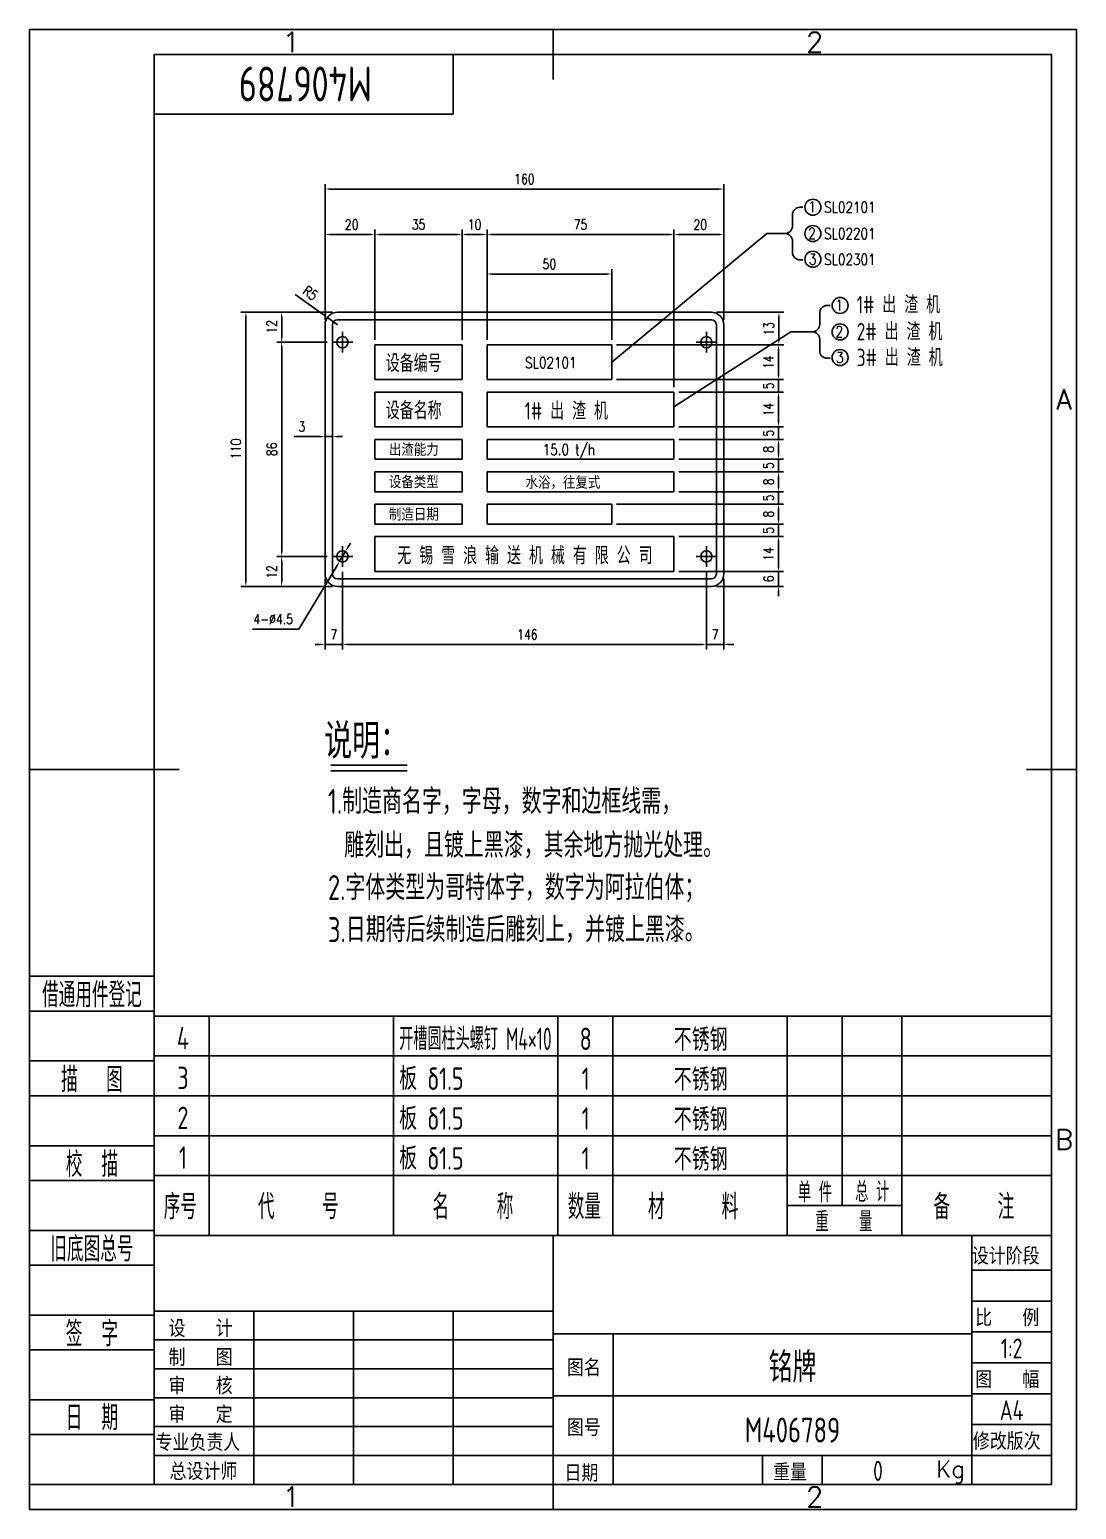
# Model space of a CAD drawing. Header units: millimetres. Extents: x -50 to 370, y -10 to 584.
import ezdxf
from ezdxf.enums import TextEntityAlignment as Align

# ---------------------------------------------------------------- set-up
doc = ezdxf.new("R2010")
doc.units = ezdxf.units.MM
doc.header["$LTSCALE"] = 20
doc.linetypes.add('CENTER', pattern=[2, 1.25, -0.25, 0.25, -0.25])
doc.layers.get('0').update_dxf_attribs({"color": 2})
for name, color, linetype in [('1轮廓实线层', 2, 'Continuous'), ('2细线层', 3, 'Continuous'), ('3中心线层', 4, 'CENTER'), ('6文字层', 3, 'Continuous'), ('7标注层', 4, 'Continuous'), ('图框层', 7, 'Continuous')]:
    doc.layers.add(name, color=color, linetype=linetype)
doc.styles.add('H', font='txt.shx', dxfattribs={"width": 0.8, "bigfont": 'hzfs.shx'})
doc.styles.add('PC_TEXTSTYLE', font='isocp.shx', dxfattribs={"width": 0.8, "bigfont": 'hzfs.shx'})
doc.styles.add('TH_GBDIM', font='romans.shx', dxfattribs={"width": 0.8, "bigfont": 'gbcbig.shx'})
doc.dimstyles.new('TH_GBDIM', dxfattribs={"dimscale": 2, "dimtxt": 2, "dimasz": 1, "dimexe": 1, "dimexo": 1, "dimgap": 1, "dimtad": 1, "dimdec": 1, "dimzin": 12, "dimdsep": 46, "dimtxsty": 'TH_GBDIM', "dimcen": 1, "dimclrd": 130, "dimclre": 130, "dimclrt": 3, "dimadec": 0, "dimazin": 0, "dimtfac": 0.714286, "dimtdec": 1, "dimtmove": 0, "dimatfit": 3, "dimfxl": 0, "dimtzin": 0, "dimlwd": -1, "dimlwe": -1, "dimarcsym": 0})

# ---------------------------------------------------------------- blocks, each defined once
blk = doc.blocks.new('*D11')
at = {"layer": '7标注层', "color": 130, "ltscale": 4}
for p, q in [((66.54, 420.63), (56.14, 420.63)), ((68.54, 420.89), (68.54, 418.63)), ((71.54, 420.63), (68.54, 420.63)), ((71.54, 420.89), (71.54, 418.63)), ((73.54, 420.63), (75.54, 420.63))]:
    blk.add_line(p, q, dxfattribs=at)
for points in [[(66.54, 420.96), (66.54, 420.3), (68.54, 420.63)], [(73.54, 420.96), (73.54, 420.3), (71.54, 420.63)]]:
    blk.add_solid(points, dxfattribs=at)
at = {"layer": 'Defpoints', "color": 0, "ltscale": 4}
for p in [(68.54, 422.89), (71.54, 422.89), (68.54, 420.63)]:
    blk.add_point(p, dxfattribs=at)
at = {"layer": '7标注层', "color": 3, "ltscale": 4, "insert": (59.21, 424.63), "char_height": 4, "attachment_point": 5, "style": 'TH_GBDIM'}
blk.add_mtext('3', dxfattribs=at)
blk = doc.blocks.new('*D12')
at = {"layer": '7标注层', "color": 130, "ltscale": 4}
for p, q in [((71.54, 470.51), (49.14, 470.51)), ((51.14, 468.51), (51.14, 460.51)), ((69.4, 458.51), (49.14, 458.51))]:
    blk.add_line(p, q, dxfattribs=at)
for points in [[(50.81, 468.51), (51.47, 468.51), (51.14, 470.51)], [(50.81, 460.51), (51.47, 460.51), (51.14, 458.51)]]:
    blk.add_solid(points, dxfattribs=at)
at = {"layer": 'Defpoints', "color": 0, "ltscale": 4}
for p in [(73.54, 470.51), (51.14, 458.51), (71.4, 458.51)]:
    blk.add_point(p, dxfattribs=at)
at = {"layer": '7标注层', "color": 3, "ltscale": 4, "insert": (47.14, 464.71), "char_height": 4, "attachment_point": 5, "rotation": 90, "style": 'TH_GBDIM'}
blk.add_mtext('12', dxfattribs=at)
blk = doc.blocks.new('*D13')
at = {"layer": '7标注层', "color": 130, "ltscale": 4}
for p, q in [((69.4, 372.51), (49.14, 372.51)), ((51.14, 362.51), (51.14, 370.51)), ((71.54, 360.51), (49.14, 360.51))]:
    blk.add_line(p, q, dxfattribs=at)
for points in [[(50.81, 370.51), (51.47, 370.51), (51.14, 372.51)], [(50.81, 362.51), (51.47, 362.51), (51.14, 360.51)]]:
    blk.add_solid(points, dxfattribs=at)
at = {"layer": 'Defpoints', "color": 0, "ltscale": 4}
for p in [(51.14, 372.51), (71.4, 372.51), (73.54, 360.51)]:
    blk.add_point(p, dxfattribs=at)
at = {"layer": '7标注层', "color": 3, "ltscale": 4, "insert": (47.14, 366.31), "char_height": 4, "attachment_point": 5, "rotation": 90, "style": 'TH_GBDIM'}
blk.add_mtext('12', dxfattribs=at)
blk = doc.blocks.new('*D14')
at = {"layer": '7标注层', "color": 130, "ltscale": 4}
for p, q in [((69.4, 458.51), (49.14, 458.51)), ((51.14, 374.51), (51.14, 456.51)), ((69.4, 372.51), (49.14, 372.51))]:
    blk.add_line(p, q, dxfattribs=at)
for points in [[(50.81, 456.51), (51.47, 456.51), (51.14, 458.51)], [(50.81, 374.51), (51.47, 374.51), (51.14, 372.51)]]:
    blk.add_solid(points, dxfattribs=at)
at = {"layer": 'Defpoints', "color": 0, "ltscale": 4}
for p in [(51.14, 458.51), (71.4, 458.51), (71.4, 372.51)]:
    blk.add_point(p, dxfattribs=at)
at = {"layer": '7标注层', "color": 3, "ltscale": 4, "insert": (47.14, 415.51), "char_height": 4, "attachment_point": 5, "rotation": 90, "style": 'TH_GBDIM'}
blk.add_mtext('86', dxfattribs=at)
blk = doc.blocks.new('*D15')
at = {"layer": '7标注层', "color": 130, "ltscale": 4}
for p, q in [((71.54, 470.51), (34.78, 470.51)), ((36.78, 468.51), (36.78, 362.51)), ((71.54, 360.51), (34.78, 360.51))]:
    blk.add_line(p, q, dxfattribs=at)
for points in [[(36.45, 468.51), (37.11, 468.51), (36.78, 470.51)], [(36.45, 362.51), (37.11, 362.51), (36.78, 360.51)]]:
    blk.add_solid(points, dxfattribs=at)
at = {"layer": 'Defpoints', "color": 0, "ltscale": 4}
for p in [(73.54, 470.51), (36.78, 360.51), (73.54, 360.51)]:
    blk.add_point(p, dxfattribs=at)
at = {"layer": '7标注层', "color": 3, "ltscale": 4, "insert": (32.78, 415.71), "char_height": 4, "attachment_point": 5, "rotation": 90, "style": 'TH_GBDIM'}
blk.add_mtext('110', dxfattribs=at)
blk = doc.blocks.new('*D16')
at = {"layer": '7标注层', "color": 130, "ltscale": 4}
for p, q in [((68.54, 467.51), (68.54, 503.76)), ((70.54, 501.76), (86.54, 501.76)), ((88.54, 459.51), (88.54, 503.76))]:
    blk.add_line(p, q, dxfattribs=at)
for points in [[(70.54, 502.09), (70.54, 501.43), (68.54, 501.76)], [(86.54, 502.09), (86.54, 501.43), (88.54, 501.76)]]:
    blk.add_solid(points, dxfattribs=at)
at = {"layer": 'Defpoints', "color": 0, "ltscale": 4}
for p in [(88.54, 501.76), (68.54, 465.51), (88.54, 457.51)]:
    blk.add_point(p, dxfattribs=at)
at = {"layer": '7标注层', "color": 3, "ltscale": 4, "insert": (79.22, 505.76), "char_height": 4, "attachment_point": 5, "style": 'TH_GBDIM'}
blk.add_mtext('20', dxfattribs=at)
blk = doc.blocks.new('*D17')
at = {"layer": '7标注层', "color": 130, "ltscale": 4}
for p, q in [((88.54, 459.51), (88.54, 503.76)), ((121.54, 501.76), (90.54, 501.76)), ((123.54, 459.51), (123.54, 503.76))]:
    blk.add_line(p, q, dxfattribs=at)
for points in [[(90.54, 502.09), (90.54, 501.43), (88.54, 501.76)], [(121.54, 502.09), (121.54, 501.43), (123.54, 501.76)]]:
    blk.add_solid(points, dxfattribs=at)
at = {"layer": 'Defpoints', "color": 0, "ltscale": 4}
for p in [(88.54, 501.76), (88.54, 457.51), (123.54, 457.51)]:
    blk.add_point(p, dxfattribs=at)
at = {"layer": '7标注层', "color": 3, "ltscale": 4, "insert": (106.04, 505.76), "char_height": 4, "attachment_point": 5, "style": 'TH_GBDIM'}
blk.add_mtext('35', dxfattribs=at)
blk = doc.blocks.new('*D18')
at = {"layer": '7标注层', "color": 130, "ltscale": 4}
for p, q in [((123.54, 459.51), (123.54, 503.76)), ((125.54, 501.76), (131.54, 501.76)), ((133.54, 459.51), (133.54, 503.76))]:
    blk.add_line(p, q, dxfattribs=at)
for points in [[(125.54, 502.09), (125.54, 501.43), (123.54, 501.76)], [(131.54, 502.09), (131.54, 501.43), (133.54, 501.76)]]:
    blk.add_solid(points, dxfattribs=at)
at = {"layer": 'Defpoints', "color": 0, "ltscale": 4}
for p in [(133.54, 501.76), (123.54, 457.51), (133.54, 457.51)]:
    blk.add_point(p, dxfattribs=at)
at = {"layer": '7标注层', "color": 3, "ltscale": 4, "insert": (128.54, 505.76), "char_height": 4, "attachment_point": 5, "style": 'TH_GBDIM'}
blk.add_mtext('10', dxfattribs=at)
blk = doc.blocks.new('*D19')
at = {"layer": '7标注层', "color": 130, "ltscale": 4}
for p, q in [((133.54, 459.51), (133.54, 487.89)), ((183.54, 459.51), (183.54, 487.89)), ((135.54, 485.89), (181.54, 485.89))]:
    blk.add_line(p, q, dxfattribs=at)
for points in [[(135.54, 486.22), (135.54, 485.55), (133.54, 485.89)], [(181.54, 486.22), (181.54, 485.55), (183.54, 485.89)]]:
    blk.add_solid(points, dxfattribs=at)
at = {"layer": 'Defpoints', "color": 0, "ltscale": 4}
for p in [(183.54, 485.89), (133.54, 457.51), (183.54, 457.51)]:
    blk.add_point(p, dxfattribs=at)
at = {"layer": '7标注层', "color": 3, "ltscale": 4, "insert": (158.54, 489.89), "char_height": 4, "attachment_point": 5, "style": 'TH_GBDIM'}
blk.add_mtext('50', dxfattribs=at)
blk = doc.blocks.new('*D20')
at = {"layer": '7标注层', "color": 130, "ltscale": 4}
for p, q in [((133.54, 459.51), (133.54, 503.73)), ((135.54, 501.73), (206.54, 501.73)), ((208.54, 440.51), (208.54, 503.73))]:
    blk.add_line(p, q, dxfattribs=at)
for points in [[(135.54, 502.07), (135.54, 501.4), (133.54, 501.73)], [(206.54, 502.07), (206.54, 501.4), (208.54, 501.73)]]:
    blk.add_solid(points, dxfattribs=at)
at = {"layer": 'Defpoints', "color": 0, "ltscale": 4}
for p in [(208.54, 501.73), (133.54, 457.51), (208.54, 438.51)]:
    blk.add_point(p, dxfattribs=at)
at = {"layer": '7标注层', "color": 3, "ltscale": 4, "insert": (171.04, 505.73), "char_height": 4, "attachment_point": 5, "style": 'TH_GBDIM'}
blk.add_mtext('75', dxfattribs=at)
blk = doc.blocks.new('*D21')
at = {"layer": '7标注层', "color": 130, "ltscale": 4}
for p, q in [((208.54, 440.51), (208.54, 503.73)), ((210.54, 501.73), (226.54, 501.73)), ((228.54, 467.51), (228.54, 503.73))]:
    blk.add_line(p, q, dxfattribs=at)
for points in [[(210.54, 502.07), (210.54, 501.4), (208.54, 501.73)], [(226.54, 502.07), (226.54, 501.4), (228.54, 501.73)]]:
    blk.add_solid(points, dxfattribs=at)
at = {"layer": 'Defpoints', "color": 0, "ltscale": 4}
for p in [(228.54, 501.73), (228.54, 465.51), (208.54, 438.51)]:
    blk.add_point(p, dxfattribs=at)
at = {"layer": '7标注层', "color": 3, "ltscale": 4, "insert": (219.08, 505.73), "char_height": 4, "attachment_point": 5, "style": 'TH_GBDIM'}
blk.add_mtext('20', dxfattribs=at)
blk = doc.blocks.new('*D22')
at = {"layer": '7标注层', "color": 130, "ltscale": 4}
for p, q in [((68.54, 467.51), (68.54, 522)), ((70.54, 520), (226.54, 520)), ((228.54, 467.51), (228.54, 522))]:
    blk.add_line(p, q, dxfattribs=at)
for points in [[(70.54, 520.34), (70.54, 519.67), (68.54, 520)], [(226.54, 520.34), (226.54, 519.67), (228.54, 520)]]:
    blk.add_solid(points, dxfattribs=at)
at = {"layer": 'Defpoints', "color": 0, "ltscale": 4}
for p in [(228.54, 520), (68.54, 465.51), (228.54, 465.51)]:
    blk.add_point(p, dxfattribs=at)
at = {"layer": '7标注层', "color": 3, "ltscale": 4, "insert": (148.54, 524), "char_height": 4, "attachment_point": 5, "style": 'TH_GBDIM'}
blk.add_mtext('160', dxfattribs=at)
blk = doc.blocks.new('*D23')
at = {"layer": '7标注层', "color": 130, "ltscale": 4}
for p, q in [((225.54, 470.51), (252.64, 470.51)), ((250.64, 459.51), (250.64, 468.51)), ((185.54, 457.51), (252.64, 457.51))]:
    blk.add_line(p, q, dxfattribs=at)
for points in [[(250.3, 468.51), (250.97, 468.51), (250.64, 470.51)], [(250.3, 459.51), (250.97, 459.51), (250.64, 457.51)]]:
    blk.add_solid(points, dxfattribs=at)
at = {"layer": 'Defpoints', "color": 0, "ltscale": 4}
for p in [(223.54, 470.51), (250.64, 470.51), (183.54, 457.51)]:
    blk.add_point(p, dxfattribs=at)
at = {"layer": '7标注层', "color": 3, "ltscale": 4, "insert": (246.64, 463.89), "char_height": 4, "attachment_point": 5, "rotation": 90, "style": 'TH_GBDIM'}
blk.add_mtext('13', dxfattribs=at)
blk = doc.blocks.new('*D24')
at = {"layer": '7标注层', "color": 130, "ltscale": 4}
for p, q in [((185.54, 457.51), (252.51, 457.51)), ((250.51, 455.51), (250.51, 445.51)), ((185.54, 443.51), (252.51, 443.51))]:
    blk.add_line(p, q, dxfattribs=at)
for points in [[(250.17, 455.51), (250.84, 455.51), (250.51, 457.51)], [(250.17, 445.51), (250.84, 445.51), (250.51, 443.51)]]:
    blk.add_solid(points, dxfattribs=at)
at = {"layer": 'Defpoints', "color": 0, "ltscale": 4}
for p in [(183.54, 457.51), (183.54, 443.51), (250.51, 443.51)]:
    blk.add_point(p, dxfattribs=at)
at = {"layer": '7标注层', "color": 3, "ltscale": 4, "insert": (246.51, 450.51), "char_height": 4, "attachment_point": 5, "rotation": 90, "style": 'TH_GBDIM'}
blk.add_mtext('14', dxfattribs=at)
blk = doc.blocks.new('*D25')
at = {"layer": '7标注层', "color": 130, "ltscale": 4}
for p, q in [((250.51, 445.51), (250.51, 447.51)), ((185.54, 443.51), (252.51, 443.51)), ((250.51, 443.51), (250.51, 438.51)), ((210.54, 438.51), (252.51, 438.51)), ((250.51, 436.51), (250.51, 434.51))]:
    blk.add_line(p, q, dxfattribs=at)
for points in [[(250.17, 445.51), (250.84, 445.51), (250.51, 443.51)], [(250.17, 436.51), (250.84, 436.51), (250.51, 438.51)]]:
    blk.add_solid(points, dxfattribs=at)
at = {"layer": 'Defpoints', "color": 0, "ltscale": 4}
for p in [(183.54, 443.51), (208.54, 438.51), (250.51, 438.51)]:
    blk.add_point(p, dxfattribs=at)
at = {"layer": '7标注层', "color": 3, "ltscale": 4, "insert": (246.51, 441.01), "char_height": 4, "attachment_point": 5, "rotation": 90, "style": 'TH_GBDIM'}
blk.add_mtext('5', dxfattribs=at)
blk = doc.blocks.new('*D26')
at = {"layer": '7标注层', "color": 130, "ltscale": 4}
for p, q in [((210.54, 438.51), (252.51, 438.51)), ((250.51, 436.51), (250.51, 426.51)), ((210.54, 424.51), (252.51, 424.51))]:
    blk.add_line(p, q, dxfattribs=at)
for points in [[(250.17, 436.51), (250.84, 436.51), (250.51, 438.51)], [(250.17, 426.51), (250.84, 426.51), (250.51, 424.51)]]:
    blk.add_solid(points, dxfattribs=at)
at = {"layer": 'Defpoints', "color": 0, "ltscale": 4}
for p in [(208.54, 438.51), (208.54, 424.51), (250.51, 424.51)]:
    blk.add_point(p, dxfattribs=at)
at = {"layer": '7标注层', "color": 3, "ltscale": 4, "insert": (246.51, 431.51), "char_height": 4, "attachment_point": 5, "rotation": 90, "style": 'TH_GBDIM'}
blk.add_mtext('14', dxfattribs=at)
blk = doc.blocks.new('*D27')
at = {"layer": '7标注层', "color": 130, "ltscale": 4}
for p, q in [((250.51, 426.51), (250.51, 428.51)), ((210.54, 424.51), (252.51, 424.51)), ((250.51, 424.51), (250.51, 419.51)), ((210.54, 419.51), (252.51, 419.51)), ((250.51, 417.51), (250.51, 415.51))]:
    blk.add_line(p, q, dxfattribs=at)
for points in [[(250.17, 426.51), (250.84, 426.51), (250.51, 424.51)], [(250.17, 417.51), (250.84, 417.51), (250.51, 419.51)]]:
    blk.add_solid(points, dxfattribs=at)
at = {"layer": 'Defpoints', "color": 0, "ltscale": 4}
for p in [(208.54, 424.51), (208.54, 419.51), (250.51, 419.51)]:
    blk.add_point(p, dxfattribs=at)
at = {"layer": '7标注层', "color": 3, "ltscale": 4, "insert": (246.51, 422.01), "char_height": 4, "attachment_point": 5, "rotation": 90, "style": 'TH_GBDIM'}
blk.add_mtext('5', dxfattribs=at)
blk = doc.blocks.new('*D28')
at = {"layer": '7标注层', "color": 130, "ltscale": 4}
for p, q in [((210.54, 419.51), (252.51, 419.51)), ((250.51, 417.51), (250.51, 413.51)), ((210.54, 411.51), (252.51, 411.51))]:
    blk.add_line(p, q, dxfattribs=at)
for points in [[(250.17, 417.51), (250.84, 417.51), (250.51, 419.51)], [(250.17, 413.51), (250.84, 413.51), (250.51, 411.51)]]:
    blk.add_solid(points, dxfattribs=at)
at = {"layer": 'Defpoints', "color": 0, "ltscale": 4}
for p in [(208.54, 419.51), (208.54, 411.51), (250.51, 411.51)]:
    blk.add_point(p, dxfattribs=at)
at = {"layer": '7标注层', "color": 3, "ltscale": 4, "insert": (246.51, 415.51), "char_height": 4, "attachment_point": 5, "rotation": 90, "style": 'TH_GBDIM'}
blk.add_mtext('8', dxfattribs=at)
blk = doc.blocks.new('*D29')
at = {"layer": '7标注层', "color": 130, "ltscale": 4}
for p, q in [((210.54, 411.51), (252.51, 411.51)), ((250.51, 413.51), (250.51, 415.51)), ((250.51, 411.51), (250.51, 406.51)), ((210.54, 406.51), (252.51, 406.51)), ((250.51, 404.51), (250.51, 402.51))]:
    blk.add_line(p, q, dxfattribs=at)
for points in [[(250.17, 413.51), (250.84, 413.51), (250.51, 411.51)], [(250.17, 404.51), (250.84, 404.51), (250.51, 406.51)]]:
    blk.add_solid(points, dxfattribs=at)
at = {"layer": 'Defpoints', "color": 0, "ltscale": 4}
for p in [(208.54, 411.51), (208.54, 406.51), (250.51, 406.51)]:
    blk.add_point(p, dxfattribs=at)
at = {"layer": '7标注层', "color": 3, "ltscale": 4, "insert": (246.51, 409.01), "char_height": 4, "attachment_point": 5, "rotation": 90, "style": 'TH_GBDIM'}
blk.add_mtext('5', dxfattribs=at)
blk = doc.blocks.new('*D30')
at = {"layer": '7标注层', "color": 130, "ltscale": 4}
for p, q in [((210.54, 406.51), (252.51, 406.51)), ((250.51, 404.51), (250.51, 400.51)), ((210.54, 398.51), (252.51, 398.51))]:
    blk.add_line(p, q, dxfattribs=at)
for points in [[(250.17, 404.51), (250.84, 404.51), (250.51, 406.51)], [(250.17, 400.51), (250.84, 400.51), (250.51, 398.51)]]:
    blk.add_solid(points, dxfattribs=at)
at = {"layer": 'Defpoints', "color": 0, "ltscale": 4}
for p in [(208.54, 406.51), (208.54, 398.51), (250.51, 398.51)]:
    blk.add_point(p, dxfattribs=at)
at = {"layer": '7标注层', "color": 3, "ltscale": 4, "insert": (246.51, 402.51), "char_height": 4, "attachment_point": 5, "rotation": 90, "style": 'TH_GBDIM'}
blk.add_mtext('8', dxfattribs=at)
blk = doc.blocks.new('*D31')
at = {"layer": '7标注层', "color": 130, "ltscale": 4}
for p, q in [((210.54, 398.51), (252.51, 398.51)), ((250.51, 400.51), (250.51, 402.51)), ((250.51, 393.51), (250.51, 398.51)), ((185.54, 393.51), (252.51, 393.51)), ((250.51, 391.51), (250.51, 389.51))]:
    blk.add_line(p, q, dxfattribs=at)
for points in [[(250.17, 400.51), (250.84, 400.51), (250.51, 398.51)], [(250.17, 391.51), (250.84, 391.51), (250.51, 393.51)]]:
    blk.add_solid(points, dxfattribs=at)
at = {"layer": 'Defpoints', "color": 0, "ltscale": 4}
for p in [(208.54, 398.51), (250.51, 398.51), (183.54, 393.51)]:
    blk.add_point(p, dxfattribs=at)
at = {"layer": '7标注层', "color": 3, "ltscale": 4, "insert": (246.51, 396.01), "char_height": 4, "attachment_point": 5, "rotation": 90, "style": 'TH_GBDIM'}
blk.add_mtext('5', dxfattribs=at)
blk = doc.blocks.new('*D32')
at = {"layer": '7标注层', "color": 130, "ltscale": 4}
for p, q in [((185.54, 393.51), (252.51, 393.51)), ((250.51, 391.51), (250.51, 387.51)), ((185.54, 385.51), (252.51, 385.51))]:
    blk.add_line(p, q, dxfattribs=at)
for points in [[(250.17, 391.51), (250.84, 391.51), (250.51, 393.51)], [(250.17, 387.51), (250.84, 387.51), (250.51, 385.51)]]:
    blk.add_solid(points, dxfattribs=at)
at = {"layer": 'Defpoints', "color": 0, "ltscale": 4}
for p in [(183.54, 393.51), (183.54, 385.51), (250.51, 385.51)]:
    blk.add_point(p, dxfattribs=at)
at = {"layer": '7标注层', "color": 3, "ltscale": 4, "insert": (246.51, 389.51), "char_height": 4, "attachment_point": 5, "rotation": 90, "style": 'TH_GBDIM'}
blk.add_mtext('8', dxfattribs=at)
blk = doc.blocks.new('*D33')
at = {"layer": '7标注层', "color": 130, "ltscale": 4}
for p, q in [((250.49, 387.51), (250.49, 389.51)), ((185.54, 385.51), (252.49, 385.51)), ((210.54, 380.51), (252.49, 380.51)), ((250.49, 385.51), (250.49, 380.51)), ((250.49, 378.51), (250.49, 376.51))]:
    blk.add_line(p, q, dxfattribs=at)
for points in [[(250.16, 387.51), (250.83, 387.51), (250.49, 385.51)], [(250.16, 378.51), (250.83, 378.51), (250.49, 380.51)]]:
    blk.add_solid(points, dxfattribs=at)
at = {"layer": 'Defpoints', "color": 0, "ltscale": 4}
for p in [(183.54, 385.51), (208.54, 380.51), (250.49, 380.51)]:
    blk.add_point(p, dxfattribs=at)
at = {"layer": '7标注层', "color": 3, "ltscale": 4, "insert": (246.49, 383.01), "char_height": 4, "attachment_point": 5, "rotation": 90, "style": 'TH_GBDIM'}
blk.add_mtext('5', dxfattribs=at)
blk = doc.blocks.new('*D34')
at = {"layer": '7标注层', "color": 130, "ltscale": 4}
for p, q in [((210.54, 380.51), (252.49, 380.51)), ((250.49, 378.51), (250.49, 368.51)), ((210.54, 366.51), (252.49, 366.51))]:
    blk.add_line(p, q, dxfattribs=at)
for points in [[(250.16, 378.51), (250.83, 378.51), (250.49, 380.51)], [(250.16, 368.51), (250.83, 368.51), (250.49, 366.51)]]:
    blk.add_solid(points, dxfattribs=at)
at = {"layer": 'Defpoints', "color": 0, "ltscale": 4}
for p in [(208.54, 380.51), (208.54, 366.51), (250.49, 366.51)]:
    blk.add_point(p, dxfattribs=at)
at = {"layer": '7标注层', "color": 3, "ltscale": 4, "insert": (246.49, 373.51), "char_height": 4, "attachment_point": 5, "rotation": 90, "style": 'TH_GBDIM'}
blk.add_mtext('14', dxfattribs=at)
blk = doc.blocks.new('*D35')
at = {"layer": '7标注层', "color": 130, "ltscale": 4}
for p, q in [((250.49, 368.51), (250.49, 370.51)), ((210.54, 366.51), (252.49, 366.51)), ((250.49, 366.51), (250.49, 360.51)), ((225.54, 360.51), (252.49, 360.51)), ((250.49, 358.51), (250.49, 356.51))]:
    blk.add_line(p, q, dxfattribs=at)
for points in [[(250.16, 368.51), (250.83, 368.51), (250.49, 366.51)], [(250.16, 358.51), (250.83, 358.51), (250.49, 360.51)]]:
    blk.add_solid(points, dxfattribs=at)
at = {"layer": 'Defpoints', "color": 0, "ltscale": 4}
for p in [(208.54, 366.51), (223.54, 360.51), (250.49, 360.51)]:
    blk.add_point(p, dxfattribs=at)
at = {"layer": '7标注层', "color": 3, "ltscale": 4, "insert": (246.49, 363.51), "char_height": 4, "attachment_point": 5, "rotation": 90, "style": 'TH_GBDIM'}
blk.add_mtext('6', dxfattribs=at)
blk = doc.blocks.new('*D36')
at = {"layer": '7标注层', "color": 130, "ltscale": 4}
for p, q in [((68.54, 363.51), (68.54, 335.2)), ((75.54, 366.37), (75.54, 335.2)), ((66.54, 337.2), (64.54, 337.2)), ((68.54, 337.2), (75.54, 337.2)), ((77.54, 337.2), (79.54, 337.2))]:
    blk.add_line(p, q, dxfattribs=at)
for points in [[(66.54, 337.54), (66.54, 336.87), (68.54, 337.2)], [(77.54, 337.54), (77.54, 336.87), (75.54, 337.2)]]:
    blk.add_solid(points, dxfattribs=at)
at = {"layer": 'Defpoints', "color": 0, "ltscale": 4}
for p in [(75.54, 368.37), (68.54, 365.51), (75.54, 337.2)]:
    blk.add_point(p, dxfattribs=at)
at = {"layer": '7标注层', "color": 3, "ltscale": 4, "insert": (72.04, 341.2), "char_height": 4, "attachment_point": 5, "style": 'TH_GBDIM'}
blk.add_mtext('7', dxfattribs=at)
blk = doc.blocks.new('*D37')
at = {"layer": '7标注层', "color": 130, "ltscale": 4}
for p, q in [((221.54, 366.37), (221.54, 335.2)), ((228.54, 363.51), (228.54, 335.2)), ((219.54, 337.2), (217.54, 337.2)), ((228.54, 337.2), (221.54, 337.2)), ((230.54, 337.2), (232.54, 337.2))]:
    blk.add_line(p, q, dxfattribs=at)
for points in [[(219.54, 337.54), (219.54, 336.87), (221.54, 337.2)], [(230.54, 337.54), (230.54, 336.87), (228.54, 337.2)]]:
    blk.add_solid(points, dxfattribs=at)
at = {"layer": 'Defpoints', "color": 0, "ltscale": 4}
for p in [(221.54, 368.37), (228.54, 365.51), (221.54, 337.2)]:
    blk.add_point(p, dxfattribs=at)
at = {"layer": '7标注层', "color": 3, "ltscale": 4, "insert": (225.04, 341.2), "char_height": 4, "attachment_point": 5, "style": 'TH_GBDIM'}
blk.add_mtext('7', dxfattribs=at)
blk = doc.blocks.new('*D38')
at = {"layer": '7标注层', "color": 130, "ltscale": 4}
for p, q in [((75.54, 366.37), (75.54, 335.2)), ((221.54, 366.37), (221.54, 335.2)), ((77.54, 337.2), (219.54, 337.2))]:
    blk.add_line(p, q, dxfattribs=at)
for points in [[(77.54, 337.54), (77.54, 336.87), (75.54, 337.2)], [(219.54, 337.54), (219.54, 336.87), (221.54, 337.2)]]:
    blk.add_solid(points, dxfattribs=at)
at = {"layer": 'Defpoints', "color": 0, "ltscale": 4}
for p in [(75.54, 368.37), (221.54, 368.37), (221.54, 337.2)]:
    blk.add_point(p, dxfattribs=at)
at = {"layer": '7标注层', "color": 3, "ltscale": 4, "insert": (149.73, 341.2), "char_height": 4, "attachment_point": 5, "style": 'TH_GBDIM'}
blk.add_mtext('146', dxfattribs=at)
blk = doc.blocks.new('*D39')
at = {"layer": '7标注层', "color": 130, "ltscale": 4}
for p, q in [((67.84, 469.58), (56.55, 477.65)), ((73.54, 465.51), (69.47, 468.42))]:
    blk.add_line(p, q, dxfattribs=at)
blk.add_solid([(68.04, 469.85), (67.65, 469.31), (69.47, 468.42)], dxfattribs=at)
at = {"layer": 'Defpoints', "color": 0, "ltscale": 4}
for p in [(69.47, 468.42), (73.54, 465.51)]:
    blk.add_point(p, dxfattribs=at)
at = {"layer": '7标注层', "color": 3, "ltscale": 4, "insert": (62.61, 478.24), "char_height": 4, "attachment_point": 5, "rotation": 324.44499, "style": 'TH_GBDIM'}
blk.add_mtext('R5', dxfattribs=at)
blk = doc.blocks.new('*D40')
at = {"layer": '7标注层', "color": 130, "ltscale": 4}
for p, q in [((76.7, 374.44), (74.38, 370.58)), ((77.73, 376.15), (78.76, 377.86)), ((73.35, 368.87), (58.03, 343.39)), ((58.03, 343.39), (39.42, 343.39))]:
    blk.add_line(p, q, dxfattribs=at)
for points in [[(77.44, 376.32), (78.01, 375.98), (76.7, 374.44)], [(73.06, 369.04), (73.63, 368.69), (74.38, 370.58)]]:
    blk.add_solid(points, dxfattribs=at)
at = {"layer": 'Defpoints', "color": 0, "ltscale": 4}
for p in [(76.7, 374.44), (74.38, 370.58)]:
    blk.add_point(p, dxfattribs=at)
at = {"layer": '7标注层', "color": 3, "ltscale": 4, "insert": (47.73, 347.39), "char_height": 4, "attachment_point": 5, "style": 'TH_GBDIM'}
blk.add_mtext('4-%%c4.5{}{}', dxfattribs=at)
blk = doc.blocks.new('PC_TITLE_BLOCK')
at = {"layer": '1轮廓实线层'}
for p, q in [((-180, 50), (0, 50)), ((-180, 0), (-180, 50)), ((-180, 50), (0, 50)), ((-16, 0), (-16, 50)), ((0, 0), (0, 50)), ((-180, 0), (0, 0)), ((0, 0), (-180, 0))]:
    blk.add_line(p, q, dxfattribs=at)
at = {"layer": '1轮廓实线层', "linetype": 'Continuous'}
for p, q in [((-180, 50), (0, 50)), ((-100, 0), (-100, 50))]:
    blk.add_line(p, q, dxfattribs=at)
at = {"layer": '2细线层'}
for p, q in [((-15.99, 43.01), (0, 43.01)), ((-15.99, 36.81), (0, 36.81)), ((-180, 34.81), (-100, 34.81)), ((-160, 34.81), (-160, 0.01)), ((-140, 34.81), (-140, 0.01)), ((-120, 34.81), (-120, 0.01)), ((-100, 30.21), (-15.99, 30.21)), ((-87.9, 30.21), (-87.9, 5.82)), ((-15.99, 30.61), (0, 30.61)), ((-180, 29.01), (-100, 29.01)), ((-15.99, 24.41), (0, 24.41)), ((-180, 23.21), (-100, 23.21)), ((-15.99, 18.21), (0, 18.21)), ((-180, 17.41), (-100, 17.41)), ((-100, 17.81), (-15.99, 17.81)), ((-15.99, 12.01), (0, 12.01)), ((-180, 11.61), (-100, 11.61)), ((-180, 5.81), (-100, 5.81)), ((-100, 5.81), (-15.99, 5.81)), ((-87.9, 0), (-87.9, 5.81)), ((-58, 0), (-58, 5.81)), ((-46, 0), (-46, 5.81)), ((-15.99, 5.81), (0, 5.81))]:
    blk.add_line(p, q, dxfattribs=at)
at = {"layer": '6文字层', "style": 'H'}
for s, p in [('设计阶段', (-15.99, 44.15)), ('设  计', (-177.13, 29.59)), ('比  例', (-15.3, 31.75)), ('制  图', (-177.13, 23.79)), ('图名', (-97.22, 21.72)), ('审  核', (-177.13, 18.08)), ('图  幅', (-15.3, 19.35)), ('审  定', (-177.13, 12.31)), ('图号', (-97.22, 9.72)), ('专业负责人', (-179.74, 6.72)), ('修改版次', (-15.78, 6.95)), ('总设计师', (-176.93, 0.88)), ('日期', (-97.7, 0.57)), ('重量', (-55.85, 0.75)), ('Kg', (-23.14, 1.4))]:
    blk.add_text(s, height=3.4, dxfattribs=at).set_placement(p)
at = {"layer": '6文字层', "style": 'PC_TEXTSTYLE'}
for tag, height, width, p, p2 in [('设计阶段', 4, 0.91268, (-15.99, 37.62), (0, 37.62)), ('比例', 4, 1.868821, (-15.99, 25.3), (0, 25.3)), ('图名', 6, 5.338154, (-85.9, 20.53), (-17.99, 20.53)), ('图幅', 4, 1.844862, (-15.99, 12.91), (0, 12.91)), ('修改版次', 4, 0.903133, (-15.99, 0.84), (0, 0.84))]:
    blk.add_attdef(tag, text='', height=height, dxfattribs=dict(at, width=width)).set_placement(p, p2, align=Align.FIT)
for tag, height, rotation, width, p, p2 in [('图样代号', 5, 359.8289, 3.087805, (-85.9, 8.53), (-18, 8.33)), ('日期', 4, 1.0226, 2.414341, (-84.09, 0.4), (-63.08, 0.78)), ('重量', 4, 360, 2.392405, (-45.31, 0.72), (-24.31, 0.72))]:
    blk.add_attdef(tag, text='', height=height, rotation=rotation, dxfattribs=dict(at, width=width)).set_placement(p, p2, align=Align.FIT)
blk = doc.blocks.new('PC_FJL_BLOCK')
at = {"layer": '2细线层'}
for p, q in [((-25, 102), (0, 102)), ((-25, 95), (0, 95)), ((-25, 85), (0, 85)), ((-25, 78), (0, 78)), ((-25, 68), (0, 68)), ((-25, 61), (0, 61)), ((-25, 51), (0, 51)), ((-25, 44), (0, 44)), ((-25, 34), (0, 34)), ((-25, 27), (0, 27)), ((-25, 17), (0, 17)), ((-25, 10), (0, 10)), ((-25, 0), (0, 0))]:
    blk.add_line(p, q, dxfattribs=at)
at = {"layer": '6文字层', "color": 3, "style": 'PC_TEXTSTYLE'}
for s, width, p in [('借通用件登记', 0.667, (-12.5, 98.5)), ('描   图', 0.6667, (-12.5, 81.5)), ('校  描', 0.667, (-12.5, 64.5)), ('旧底图总号', 0.667, (-12.5, 47.5)), ('签  字', 0.667, (-12.5, 30.5)), ('日  期', 0.667, (-12.49, 13.6))]:
    blk.add_text(s, height=5, dxfattribs=dict(at, width=width)).set_placement(p, align=Align.MIDDLE)
at = {"layer": '6文字层', "style": 'PC_TEXTSTYLE'}
for tag, width, p, p2 in [('借通用件登记', 0.671328, (-23.44, 86.36), (-1.25, 86.36)), ('描图', 2.120922, (-23.44, 69.36), (-1.25, 69.36)), ('校图', 2.149976, (-23.75, 52.06), (-1.25, 52.06)), ('旧底图总号', 0.761452, (-22.84, 35.67), (-1.86, 35.67)), ('签字', 2.026939, (-23.14, 18.37), (-1.56, 18.37)), ('日期', 1.89999, (-22.84, 1.37), (-2.17, 1.37))]:
    blk.add_attdef(tag, text='', height=5, dxfattribs=dict(at, width=width)).set_placement(p, p2, align=Align.FIT)
blk = doc.blocks.new('PC_TYDH_BLOCK')
at = {"layer": '2细线层', "linetype": 'Continuous'}
for p in [(60, 0), (0, -12)]:
    blk.add_line(p, (60, -12), dxfattribs=at)
at = {"layer": '6文字层', "style": 'PC_TEXTSTYLE', "width": 1.815486}
blk.add_attdef('图样代号', text='', height=7, rotation=180, dxfattribs=at).set_placement((58.24, -2.4), (2.35, -2.4), align=Align.FIT)
blk = doc.blocks.new('PC_MXBTITLERECORD')
at = {"layer": '1轮廓实线层'}
for p, q in [((-180, 0), (-180, 12)), ((0, 0), (0, 12))]:
    blk.add_line(p, q, dxfattribs=at)
at = {"layer": '2细线层'}
for p, q in [((-169, 12), (-169, 0)), ((-132, 12), (-132, 0)), ((-99, 12), (-99, 0)), ((-88, 12), (-88, 0)), ((-53, 12), (-53, 0)), ((-42, 12), (-42, 6)), ((-30, 12), (-30, 0)), ((-30, 6), (-53, 6))]:
    blk.add_line(p, q, dxfattribs=at)
at = {"style": 'PC_TEXTSTYLE', "flags": 1}
blk.add_attdef('Fo oFShowMe', (-53, 6), '', height=0.00000005, dxfattribs=at)
at = {"layer": '6文字层', "style": 'PC_TEXTSTYLE', "width": 0.667}
for s, height, p in [('单 件', 4, (-47.45, 8.84)), ('总 计', 4, (-35.96, 8.94)), ('序号', 5, (-174.77, 6)), ('代     号', 5, (-151.09, 6)), ('名     称', 5, (-116.06, 6)), ('数量', 5, (-93.71, 6)), ('材      料', 5, (-71.89, 6)), ('备     注', 5, (-15.57, 6)), ('重    量', 4, (-41.65, 2.94))]:
    blk.add_text(s, height=height, dxfattribs=at).set_placement(p, align=Align.MIDDLE)
blk = doc.blocks.new('PC_MXB_BLOCK')
at = {"layer": '1轮廓实线层'}
for p, q in [((-180, 8), (-180, 0)), ((0, 8), (0, 0))]:
    blk.add_line(p, q, dxfattribs=at)
at = {"layer": '2细线层'}
for p, q in [((-180, 8), (0, 8)), ((-169, 8), (-169, 0)), ((-132, 8), (-132, 0)), ((-99, 8), (-99, 0)), ((-88, 8), (-88, 0)), ((-53, 8), (-53, 0)), ((-42, 8), (-42, 0)), ((-30, 8), (-30, 0)), ((-180, 0), (0, 0))]:
    blk.add_line(p, q, dxfattribs=at)
at = {"layer": '6文字层', "style": 'PC_TEXTSTYLE'}
for tag, width, p, p2 in [('序号', 0.769182, (-178.38, 1.35), (-170.09, 1.35)), ('代号', 3.14773, (-168.05, 1.35), (-134.11, 1.35)), ('名称', 2.802424, (-130.87, 1.2), (-100.28, 1.2)), ('数量', 0.817449, (-97.88, 1.2), (-89, 1.2)), ('材料', 2.943328, (-86.43, 1.01), (-54.3, 1.01)), ('总重', 0.958888, (-41.2, 1.27), (-30.86, 1.27)), ('备注', 2.494074, (-28.61, 1.02), (-1.16, 1.02)), ('单重', 0.854038, (-52.21, 0.89), (-43, 0.89))]:
    blk.add_attdef(tag, text='', height=4.5, dxfattribs=dict(at, width=width)).set_placement(p, p2, align=Align.FIT)

msp = doc.modelspace()

# ---------------------------------------------------------------- linework, layer by layer
at = {"layer": '1轮廓实线层', "ltscale": 4}
for p, q in [((160, 584), (160, 564)), ((73.54, 470.51), (223.54, 470.51)), ((68.54, 465.51), (68.54, 365.51)), ((71.54, 465.51), (71.54, 365.51)), ((73.54, 467.51), (223.54, 467.51)), ((225.54, 365.51), (225.54, 465.51)), ((228.54, 365.51), (228.54, 465.51)), ((88.54, 457.51), (88.54, 443.51)), ((88.54, 457.51), (123.54, 457.51)), ((123.54, 457.51), (123.54, 443.51)), ((133.54, 457.51), (133.54, 443.51)), ((133.54, 457.51), (183.54, 457.51)), ((183.54, 457.51), (183.54, 443.51)), ((88.54, 443.51), (123.54, 443.51)), ((183.54, 443.51), (133.54, 443.51)), ((88.54, 438.51), (123.54, 438.51)), ((88.54, 438.51), (88.54, 424.51)), ((123.54, 438.51), (123.54, 424.51)), ((133.54, 438.51), (208.54, 438.51)), ((133.54, 438.51), (133.54, 424.51)), ((208.54, 438.51), (208.54, 424.51)), ((88.54, 424.51), (123.54, 424.51)), ((208.54, 424.51), (133.54, 424.51)), ((88.54, 419.51), (88.54, 411.51)), ((88.54, 419.51), (123.54, 419.51)), ((123.54, 419.51), (123.54, 411.51)), ((133.54, 419.51), (133.54, 411.51)), ((133.54, 419.51), (208.54, 419.51)), ((208.54, 419.51), (208.54, 411.51)), ((88.54, 411.51), (123.54, 411.51)), ((208.54, 411.51), (133.54, 411.51)), ((88.54, 406.51), (123.54, 406.51)), ((88.54, 406.51), (88.54, 398.51)), ((123.54, 406.51), (123.54, 398.51)), ((133.54, 406.51), (208.54, 406.51)), ((133.54, 406.51), (133.54, 398.51)), ((208.54, 406.51), (208.54, 398.51)), ((88.54, 398.51), (123.54, 398.51)), ((208.54, 398.51), (133.54, 398.51)), ((88.54, 393.51), (88.54, 385.51)), ((88.54, 393.51), (123.54, 393.51)), ((123.54, 393.51), (123.54, 385.51)), ((133.54, 393.51), (133.54, 385.51)), ((133.54, 393.51), (183.54, 393.51)), ((183.54, 393.51), (183.54, 385.51)), ((88.54, 385.51), (123.54, 385.51)), ((88.54, 380.51), (208.54, 380.51)), ((88.54, 380.51), (88.54, 366.51)), ((183.54, 385.51), (133.54, 385.51)), ((208.54, 380.51), (208.54, 366.51)), ((73.54, 363.51), (223.54, 363.51)), ((88.54, 366.51), (208.54, 366.51)), ((73.54, 360.51), (223.54, 360.51)), ((-50, 287), (10, 287)), ((370, 287), (350, 287)), ((160, -10), (160, 10))]:
    msp.add_line(p, q, dxfattribs=at)
for centre in [(75.54, 458.51), (221.54, 458.51), (75.54, 372.51), (221.54, 372.51)]:
    msp.add_circle(centre, 2.25, dxfattribs=at)
for centre, radius, start, end in [((73.54, 465.51), 5, 90, 180), ((223.54, 465.51), 5, 0, 90), ((73.54, 465.51), 2, 90, 180), ((223.54, 465.51), 2, 0, 90), ((73.54, 365.51), 5, 180, 270), ((73.54, 365.51), 2, 180, 270), ((223.54, 365.51), 5, 270, 0), ((223.54, 365.51), 2, 270, 0)]:
    msp.add_arc(centre, radius, start, end, dxfattribs=at)
at = {"layer": '2细线层', "ltscale": 4}
for p, q in [((-50, -10), (-50, 584)), ((370, 584), (-50, 584)), ((-50, 584), (-50, 574)), ((160, 584), (160, 574)), ((370, 584), (370, -10)), ((259.09, 512.71), (260.27, 512.71)), ((256.09, 505.13), (256.09, 509.71)), ((245.84, 502.13), (253.09, 502.13)), ((256.09, 499.13), (256.09, 494.55)), ((259.09, 491.55), (260.27, 491.55)), ((267, 465.68), (267, 470.26)), ((270, 473.26), (271.17, 473.26)), ((255.44, 462.68), (264, 462.68)), ((267, 459.68), (267, 455.1)), ((270, 452.1), (271.17, 452.1)), ((70.91, 288.77), (101.46, 288.77)), ((70.91, 286.43), (101.46, 286.43)), ((370, 287), (360, 287)), ((-50, -10), (-50, 0)), ((160, -10), (160, 0)), ((-50, -10), (370, -10)), ((370, -10), (360, -10))]:
    msp.add_line(p, q, dxfattribs=at)
for points in [[(183.54, 450.51), (245.84, 502.13)], [(208.54, 432.6), (255.44, 462.68)]]:
    msp.add_lwpolyline(points, dxfattribs=at)
for centre, start, end in [((259.09, 509.71), 90, 180), ((259.09, 494.55), 180, 270), ((270, 470.26), 90, 180), ((270, 455.1), 180, 270)]:
    msp.add_arc(centre, 3, start, end, dxfattribs=at)
at = {"layer": '2细线层'}
for centre, start, end in [((253.09, 505.13), 270, 0), ((253.09, 499.13), 360, 90), ((264, 465.68), 270, 0), ((264, 459.68), 360, 90)]:
    msp.add_arc(centre, 3, start, end, dxfattribs=at)
at = {"layer": '3中心线层', "ltscale": 2}
for p, q in [((79.68, 458.51), (71.4, 458.51)), ((75.54, 462.65), (75.54, 454.37)), ((217.4, 458.51), (225.68, 458.51)), ((221.54, 462.65), (221.54, 454.37)), ((75.54, 368.37), (75.54, 376.65)), ((221.54, 368.37), (221.54, 376.65)), ((79.68, 372.51), (71.4, 372.51)), ((217.4, 372.51), (225.68, 372.51))]:
    msp.add_line(p, q, dxfattribs=at)
at = {"layer": '6文字层', "ltscale": 4}
for centre in [(264.27, 512.71), (264.27, 502.1), (264.27, 491.8), (275.18, 473.26), (275.18, 462.64), (275.18, 452.34)]:
    msp.add_circle(centre, 3.21, dxfattribs=at)
at = {"layer": '图框层', "ltscale": 4}
for p, q in [((0, 0), (0, 574)), ((360, 574), (0, 574)), ((360, 574), (360, 0)), ((0, 0), (360, 0))]:
    msp.add_line(p, q, dxfattribs=at)

# ---------------------------------------------------------------- block references
at = {"layer": '图框层'}
ref = msp.add_blockref('PC_TYDH_BLOCK', (0, 574), dxfattribs=dict(at, xscale=2, yscale=2, zscale=2))
ref.add_attrib('图样代号', 'M406789', dxfattribs={"layer": '6文字层', "height": 14, "rotation": 180, "style": 'PC_TEXTSTYLE', "width": 0.8}).set_placement((60.59, 569.19), align=Align.CENTER)
at = {"layer": '图框层', "xscale": 2, "yscale": 2, "zscale": 2}
msp.add_blockref('PC_FJL_BLOCK', (0, 0), dxfattribs=at)
at = {"layer": '图框层'}
ref = msp.add_blockref('PC_MXB_BLOCK', (360, 172), dxfattribs=dict(at, xscale=2, yscale=2, zscale=2))
ref.add_attrib('材料', '不锈钢', dxfattribs={"layer": '6文字层', "height": 9, "style": 'PC_TEXTSTYLE', "width": 0.8}).set_placement((219.26, 174.02), align=Align.CENTER)
ref.add_attrib('序号', '4', dxfattribs={"layer": '6文字层', "height": 9, "style": 'PC_TEXTSTYLE', "width": 0.8}).set_placement((11.53, 174.7), align=Align.CENTER)
ref.add_attrib('名称', '开槽圆柱头螺钉 M4×10', dxfattribs={"layer": '6文字层', "height": 9, "style": 'PC_TEXTSTYLE', "width": 0.565835}).set_placement((98.27, 174.39), (159.45, 174.39), align=Align.FIT)
ref.add_attrib('数量', '8', dxfattribs={"layer": '6文字层', "height": 9, "style": 'PC_TEXTSTYLE', "width": 0.8}).set_placement((173.12, 174.39), align=Align.CENTER)
ref = msp.add_blockref('PC_MXB_BLOCK', (360, 156), dxfattribs=dict(at, xscale=2, yscale=2, zscale=2))
ref.add_attrib('材料', '不锈钢', dxfattribs={"layer": '6文字层', "height": 9, "style": 'PC_TEXTSTYLE', "width": 0.8}).set_placement((219.26, 158.02), align=Align.CENTER)
ref.add_attrib('序号', '3', dxfattribs={"layer": '6文字层', "height": 9, "style": 'PC_TEXTSTYLE', "width": 0.8}).set_placement((11.53, 158.7), align=Align.CENTER)
ref.add_attrib('名称', '板 δ1.5', (98.27, 158.39), dxfattribs={"layer": '6文字层', "height": 9, "style": 'PC_TEXTSTYLE', "width": 0.8})
ref.add_attrib('数量', '1', dxfattribs={"layer": '6文字层', "height": 9, "style": 'PC_TEXTSTYLE', "width": 0.8}).set_placement((173.12, 158.39), align=Align.CENTER)
ref = msp.add_blockref('PC_MXB_BLOCK', (360, 140), dxfattribs=dict(at, xscale=2, yscale=2, zscale=2))
ref.add_attrib('材料', '不锈钢', dxfattribs={"layer": '6文字层', "height": 9, "style": 'PC_TEXTSTYLE', "width": 0.8}).set_placement((219.26, 142.02), align=Align.CENTER)
ref.add_attrib('序号', '2', dxfattribs={"layer": '6文字层', "height": 9, "style": 'PC_TEXTSTYLE', "width": 0.8}).set_placement((11.53, 142.7), align=Align.CENTER)
ref.add_attrib('名称', '板 δ1.5', (98.27, 142.39), dxfattribs={"layer": '6文字层', "height": 9, "style": 'PC_TEXTSTYLE', "width": 0.8})
ref.add_attrib('数量', '1', dxfattribs={"layer": '6文字层', "height": 9, "style": 'PC_TEXTSTYLE', "width": 0.8}).set_placement((173.12, 142.39), align=Align.CENTER)
ref = msp.add_blockref('PC_MXB_BLOCK', (360, 124), dxfattribs=dict(at, xscale=2, yscale=2, zscale=2))
ref.add_attrib('材料', '不锈钢', dxfattribs={"layer": '6文字层', "height": 9, "style": 'PC_TEXTSTYLE', "width": 0.8}).set_placement((219.26, 126.02), align=Align.CENTER)
ref.add_attrib('序号', '1', dxfattribs={"layer": '6文字层', "height": 9, "style": 'PC_TEXTSTYLE', "width": 0.8}).set_placement((11.53, 126.7), align=Align.CENTER)
ref.add_attrib('名称', '板 δ1.5', (98.27, 126.39), dxfattribs={"layer": '6文字层', "height": 9, "style": 'PC_TEXTSTYLE', "width": 0.8})
ref.add_attrib('数量', '1', dxfattribs={"layer": '6文字层', "height": 9, "style": 'PC_TEXTSTYLE', "width": 0.8}).set_placement((173.12, 126.39), align=Align.CENTER)
at = {"layer": '图框层', "ltscale": 4, "xscale": 2, "yscale": 2, "zscale": 2}
msp.add_blockref('PC_MXBTITLERECORD', (360, 100), dxfattribs=at)
at = {"layer": '图框层'}
ref = msp.add_blockref('PC_TITLE_BLOCK', (360, 0), dxfattribs=dict(at, xscale=2, yscale=2, zscale=2))
ref.add_attrib('图样代号', 'M406789', dxfattribs={"layer": '6文字层', "height": 10, "rotation": 359.8289, "style": 'PC_TEXTSTYLE', "width": 0.8}).set_placement((256.1, 16.87), align=Align.CENTER)
ref.add_attrib('比例', '1:2', dxfattribs={"layer": '6文字层', "height": 8, "style": 'PC_TEXTSTYLE', "width": 0.8}).set_placement((344.01, 50.61), align=Align.CENTER)
ref.add_attrib('图幅', 'A4', dxfattribs={"layer": '6文字层', "height": 8, "style": 'PC_TEXTSTYLE', "width": 0.8}).set_placement((344.01, 25.82), align=Align.CENTER)
ref.add_attrib('图名', '铭牌', dxfattribs={"layer": '6文字层', "height": 12, "style": 'PC_TEXTSTYLE', "width": 0.8}).set_placement((256.11, 41.07), align=Align.CENTER)
ref.add_attrib('重量', '0', dxfattribs={"layer": '6文字层', "height": 8, "rotation": 360, "style": 'PC_TEXTSTYLE', "width": 0.8}).set_placement((290.39, 1.45), align=Align.CENTER)

# ---------------------------------------------------------------- texts
at = {"layer": '6文字层', "style": 'TH_GBDIM'}
for s, p in [('1', (55, 579)), ('2', (265, 579)), ('A', (365, 435.5)), ('B', (365, 138.5)), ('1', (55, -5)), ('2', (265, -5))]:
    msp.add_text(s, height=8, dxfattribs=at).set_placement(p, align=Align.MIDDLE)
at = {"layer": '6文字层', "ltscale": 4, "width": 0.8}
for s, height, style, p in [('1', 4.4, 'TH_GBDIM', (262.44, 510.65)), ('SL02101', 4.4, 'TH_GBDIM', (268.76, 510.53)), ('2', 4.4, 'TH_GBDIM', (262.44, 500.03)), ('SL02201', 4.4, 'TH_GBDIM', (268.76, 499.91)), ('3', 4.4, 'TH_GBDIM', (262.64, 489.63)), ('SL02301', 4.4, 'TH_GBDIM', (268.76, 489.53)), ('1', 4.4, 'TH_GBDIM', (273.35, 471.19)), ('1# 出 渣 机', 7, 'PC_TEXTSTYLE', (281.88, 470.11)), ('2', 4.4, 'TH_GBDIM', (273.35, 460.57)), ('2# 出 渣 机', 7, 'PC_TEXTSTYLE', (281.88, 459.26)), ('设备编号', 7, 'PC_TEXTSTYLE', (92.9, 446.56)), ('SL02101', 4.4, 'TH_GBDIM', (148.79, 448.11)), ('3', 4.4, 'TH_GBDIM', (273.55, 450.18)), ('3# 出 渣 机', 7, 'PC_TEXTSTYLE', (281.88, 448.89)), ('设备名称', 7, 'PC_TEXTSTYLE', (92.9, 427.56)), ('1# 出 渣 机', 7, 'PC_TEXTSTYLE', (148.61, 427.45)), ('15.0 t/h', 4.4, 'TH_GBDIM', (155.87, 413.21)), ('无 锡 雪 浪 输 送 机 械 有 限 公 司', 7, 'PC_TEXTSTYLE', (97.55, 369.36))]:
    msp.add_text(s, height=height, dxfattribs=dict(at, style=style)).set_placement(p)
at = {"layer": '6文字层', "ltscale": 4, "style": 'PC_TEXTSTYLE'}
for s, p in [('出渣能力', (94.16, 412.86)), ('设备类型', (94.16, 399.86)), ('水浴，往复式', (148.99, 399.66)), ('制造日期', (94.16, 386.86))]:
    msp.add_text(s, height=5, dxfattribs=at).set_placement(p)
at = {"layer": '6文字层', "style": 'PC_TEXTSTYLE', "width": 0.8}
msp.add_text('说明：', height=14, dxfattribs=at).set_placement((84.99, 287.17), align=Align.BOTTOM_CENTER)
for s, p in [('1.制造商名字，字母，数字和边框线需，', (69.7, 266.2)), ('雕刻出，且镀上黑漆，其余地方抛光处理。', (76.22, 248.59)), ('2.字体类型为哥特体字，数字为阿拉伯体；', (69.7, 231.64)), ('3.日期待后续制造后雕刻上，并镀上黑漆。', (69.7, 214.72))]:
    msp.add_text(s, height=10, dxfattribs=at).set_placement(p, align=Align.BOTTOM_LEFT)

# ---------------------------------------------------------------- dimensions: what is measured, and where the dimension line sits
at = {"layer": '7标注层', "ltscale": 4}
for base, p1, p2, picture, middle in [((228.54, 520), (68.54, 465.51), (228.54, 465.51), '*D22', (148.54, 520)), ((88.54, 501.76), (68.54, 465.51), (88.54, 457.51), '*D16', (79.22, 501.76)), ((133.54, 501.76), (123.54, 457.51), (133.54, 457.51), '*D18', (128.54, 501.76)), ((208.54, 501.73), (133.54, 457.51), (208.54, 438.51), '*D20', (171.04, 501.73)), ((228.54, 501.73), (208.54, 438.51), (228.54, 465.51), '*D21', (219.08, 501.73)), ((183.54, 485.89), (133.54, 457.51), (183.54, 457.51), '*D19', (158.54, 485.89)), ((68.54, 420.63), (71.54, 422.89), (68.54, 422.89), '*D11', (59.21, 420.63)), ((75.54, 337.2), (68.54, 365.51), (75.54, 368.37), '*D36', (72.04, 337.2)), ((221.54, 337.2), (75.54, 368.37), (221.54, 368.37), '*D38', (149.73, 337.2))]:
    dim = msp.add_linear_dim(base=base, p1=p1, p2=p2, dimstyle='TH_GBDIM', override={"dimgap": 1, "dimtad": 1, "dimdec": 1, "dimlfac": 1, "dimse1": 0, "dimse2": 0, "dimsd1": 0, "dimsd2": 0}, dxfattribs=at)
    dim.commit()
    dim.dimension.update_dxf_attribs({"geometry": picture, "text_midpoint": middle, "dimtype": 160})
for base, p1, p2, angle, picture, middle in [((88.54, 501.76), (123.54, 457.51), (88.54, 457.51), 180, '*D17', (106.04, 501.76)), ((36.78, 360.51), (73.54, 470.51), (73.54, 360.51), 90, '*D15', (36.78, 415.71)), ((51.14, 458.51), (73.54, 470.51), (71.4, 458.51), 90, '*D12', (51.14, 464.71)), ((250.64, 470.51), (183.54, 457.51), (223.54, 470.51), 90, '*D23', (250.64, 463.89)), ((51.14, 458.51), (71.4, 372.51), (71.4, 458.51), 90, '*D14', (51.14, 415.51)), ((250.51, 443.51), (183.54, 457.51), (183.54, 443.51), 90, '*D24', (250.51, 450.51)), ((250.51, 438.51), (183.54, 443.51), (208.54, 438.51), 90, '*D25', (250.51, 441.01)), ((250.51, 424.51), (208.54, 438.51), (208.54, 424.51), 90, '*D26', (250.51, 431.51)), ((250.51, 419.51), (208.54, 424.51), (208.54, 419.51), 90, '*D27', (250.51, 422.01)), ((250.51, 411.51), (208.54, 419.51), (208.54, 411.51), 90, '*D28', (250.51, 415.51)), ((250.51, 406.51), (208.54, 411.51), (208.54, 406.51), 90, '*D29', (250.51, 409.01)), ((250.51, 398.51), (208.54, 406.51), (208.54, 398.51), 90, '*D30', (250.51, 402.51)), ((250.51, 398.51), (183.54, 393.51), (208.54, 398.51), 90, '*D31', (250.51, 396.01)), ((250.51, 385.51), (183.54, 393.51), (183.54, 385.51), 90, '*D32', (250.51, 389.51)), ((250.49, 380.51), (183.54, 385.51), (208.54, 380.51), 90, '*D33', (250.49, 383.01)), ((250.49, 366.51), (208.54, 380.51), (208.54, 366.51), 90, '*D34', (250.49, 373.51)), ((51.14, 372.51), (73.54, 360.51), (71.4, 372.51), 270, '*D13', (51.14, 366.31)), ((250.49, 360.51), (208.54, 366.51), (223.54, 360.51), 90, '*D35', (250.49, 363.51)), ((221.54, 337.2), (228.54, 365.51), (221.54, 368.37), 180, '*D37', (225.04, 337.2))]:
    dim = msp.add_linear_dim(base=base, p1=p1, p2=p2, angle=angle, dimstyle='TH_GBDIM', override={"dimgap": 1, "dimtad": 1, "dimdec": 1, "dimlfac": 1, "dimse1": 0, "dimse2": 0, "dimsd1": 0, "dimsd2": 0}, dxfattribs=at)
    dim.commit()
    dim.dimension.update_dxf_attribs({"geometry": picture, "text_midpoint": middle, "dimtype": 160})
dim = msp.add_radius_dim(center=(73.54, 465.51), mpoint=(69.47, 468.42), dimstyle='TH_GBDIM', override={"dimgap": 1, "dimtad": 1, "dimtih": 0, "dimtoh": 0, "dimdec": 1, "dimlfac": 1, "dimse1": 0, "dimse2": 0, "dimsd1": 0, "dimsd2": 0, "dimtix": 0, "dimatfit": 0}, dxfattribs=at)
dim.commit()
dim.dimension.update_dxf_attribs({"geometry": '*D39', "text_midpoint": (60.28, 474.98), "dimtype": 164})
dim = msp.add_diameter_dim_2p(p1=(76.7, 374.44), p2=(74.38, 370.58), text='4-%%c4.5{}{}', dimstyle='TH_GBDIM', override={"dimgap": 1, "dimtad": 1, "dimtih": 0, "dimtoh": 1, "dimdec": 1, "dimlfac": 1, "dimse1": 0, "dimse2": 0, "dimsd1": 0, "dimsd2": 0, "dimtix": 0, "dimtofl": 1, "dimatfit": 0}, dxfattribs=at)
dim.commit()
dim.dimension.update_dxf_attribs({"geometry": '*D40', "text_midpoint": (47.73, 343.39), "dimtype": 163})

doc.saveas('drawing.dxf')
